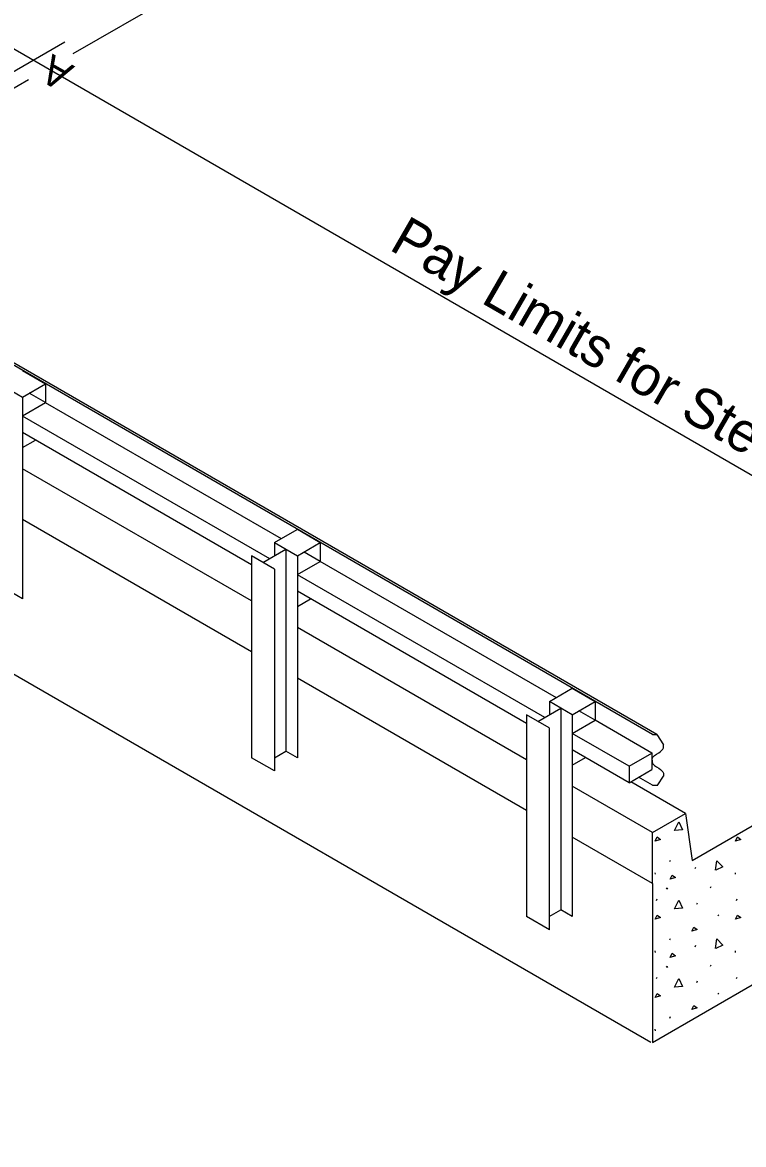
# Model space of a CAD drawing. Extents: x 1007 to 1035.5, y 1000.5 to 1021.5.
# Drawn here: x 1013.174 to 1015.723, y 1009.203 to 1013.169 of the extents above; entities that cross this region are included whole.
import ezdxf

# ---------------------------------------------------------------- set-up
doc = ezdxf.new("R2010")
doc.units = 0
doc.layers.add('Level 1', color=7, linetype='Continuous')

msp = doc.modelspace()

# ---------------------------------------------------------------- linework, layer by layer
at = {"layer": 'Level 1'}
for p, q in [((1013.3537, 1013.0583), (1015.9936, 1014.5825)), ((1015.4169, 1010.6518), (1008.9036, 1014.4154)), ((1012.2793, 1012.4968), (1013.3238, 1013.0998)), ((1012.3025, 1012.4514), (1013.1957, 1012.9671)), ((1015.401, 1010.6518), (1012.2025, 1012.5)), ((1013.1743, 1011.9383), (1013.2552, 1011.8913)), ((1013.0933, 1011.8915), (1013.1743, 1011.8447)), ((1013.1743, 1011.8447), (1013.2552, 1011.8913)), ((1013.2552, 1011.8917), (1013.2552, 1011.8243)), ((1013.2552, 1011.8251), (1013.1978, 1011.8582)), ((1013.1743, 1011.845), (1013.1743, 1011.1315)), ((1013.1743, 1011.7784), (1013.2552, 1011.8251)), ((1013.1744, 1011.8446), (1013.1744, 1011.6662)), ((1014.0897, 1011.3434), (1013.2552, 1011.8243)), ((1014.0488, 1011.2733), (1013.1743, 1011.7776)), ((1013.9838, 1011.2524), (1013.1743, 1011.7193)), ((1013.1743, 1011.6661), (1013.2205, 1011.6928)), ((1013.9838, 1011.1241), (1013.1743, 1011.5915)), ((1015.3958, 1009.5637), (1011.9952, 1011.527)), ((1013.9838, 1010.9443), (1013.1743, 1011.4118)), ((1014.0649, 1011.3304), (1014.1458, 1011.3771)), ((1014.146, 1011.3773), (1014.2268, 1011.3303)), ((1014.0242, 1011.2603), (1014.1053, 1011.3071)), ((1014.0649, 1011.3304), (1014.0649, 1011.2838)), ((1014.0649, 1011.3304), (1014.146, 1011.2836)), ((1014.1054, 1011.3072), (1014.1054, 1010.5938)), ((1014.146, 1011.2836), (1014.2268, 1011.3303)), ((1014.2268, 1011.264), (1014.1694, 1011.2971)), ((1014.2268, 1011.3306), (1014.2268, 1011.2632)), ((1014.0648, 1011.2369), (1013.9837, 1011.2838)), ((1013.9838, 1011.2837), (1013.9838, 1010.5703)), ((1014.146, 1011.2836), (1014.146, 1010.5704)), ((1014.146, 1011.2173), (1014.2268, 1011.264)), ((1014.1461, 1011.2835), (1014.1461, 1011.1051)), ((1015.0613, 1010.7823), (1014.2268, 1011.2632)), ((1014.0648, 1011.2369), (1014.0648, 1010.5236)), ((1015.0204, 1010.7122), (1014.146, 1011.2165)), ((1013.1743, 1011.1315), (1013.1338, 1011.1549)), ((1014.9555, 1010.6913), (1014.146, 1011.1583)), ((1014.146, 1011.105), (1014.1922, 1011.1317)), ((1014.9555, 1010.5631), (1014.1459, 1011.0305)), ((1014.9555, 1010.3833), (1014.1459, 1010.8508)), ((1015.0366, 1010.7689), (1015.1177, 1010.8157)), ((1015.1177, 1010.8157), (1015.1985, 1010.7688)), ((1014.9958, 1010.6988), (1015.0769, 1010.7456)), ((1015.1177, 1010.7221), (1015.0366, 1010.7689)), ((1015.0366, 1010.7689), (1015.0366, 1010.7223)), ((1015.0771, 1010.7455), (1015.0771, 1010.0323)), ((1015.1177, 1010.7221), (1015.1985, 1010.7688)), ((1015.1985, 1010.7691), (1015.1985, 1010.7025)), ((1015.0364, 1010.6754), (1014.9553, 1010.7223)), ((1014.9555, 1010.7222), (1014.9555, 1010.0088)), ((1015.1177, 1010.7221), (1015.1177, 1010.0089)), ((1015.1177, 1010.6558), (1015.1985, 1010.7025)), ((1015.1178, 1010.722), (1015.1178, 1010.5436)), ((1015.1985, 1010.7025), (1015.1411, 1010.7356)), ((1015.3992, 1010.5868), (1015.1985, 1010.7025)), ((1015.0364, 1010.6754), (1015.0364, 1009.9621)), ((1015.3183, 1010.5402), (1015.1177, 1010.6558)), ((1015.401, 1010.6518), (1015.4169, 1010.6518)), ((1015.4169, 1010.6518), (1015.4398, 1010.6156)), ((1014.0648, 1010.5704), (1014.1055, 1010.5939)), ((1014.146, 1010.5704), (1014.1054, 1010.5938)), ((1015.3183, 1010.4819), (1015.1177, 1010.5976)), ((1015.3183, 1010.5402), (1015.3992, 1010.5868)), ((1015.3992, 1010.5872), (1015.3992, 1010.5286)), ((1014.0649, 1010.5235), (1013.984, 1010.5703)), ((1015.1177, 1010.5435), (1015.1645, 1010.5706)), ((1015.3183, 1010.5405), (1015.3183, 1010.4819)), ((1015.3183, 1010.4819), (1015.3992, 1010.5286)), ((1015.401, 1010.4732), (1015.3521, 1010.5014)), ((1015.42, 1010.4743), (1015.4398, 1010.5055)), ((1015.401, 1010.3059), (1015.1177, 1010.4695)), ((1015.5182, 1010.3735), (1015.3243, 1010.4853)), ((1015.401, 1010.4732), (1015.42, 1010.4732)), ((1015.401, 1010.3059), (1015.5182, 1010.3735)), ((1015.5182, 1010.3735), (1015.5416, 1010.2073)), ((1015.5416, 1010.2073), (1015.7843, 1010.3475)), ((1015.401, 1010.1262), (1015.401, 1010.3059)), ((1015.401, 1010.1262), (1015.1177, 1010.2897)), ((1015.4624, 1010.203), (1015.4648, 1010.2083)), ((1015.5524, 1010.1787), (1015.5548, 1010.184)), ((1015.4096, 1010.1638), (1015.4102, 1010.1585)), ((1015.6932, 1010.1638), (1015.6938, 1010.1585)), ((1015.401, 1010.1262), (1015.401, 1009.5637)), ((1015.45, 1010.11), (1015.4523, 1010.1065)), ((1015.4523, 1010.1087), (1015.4547, 1010.1052)), ((1015.6063, 1010.11), (1015.6087, 1010.1153)), ((1015.415, 1010.0662), (1015.4174, 1010.0715)), ((1015.6986, 1010.0662), (1015.701, 1010.0715)), ((1015.0364, 1010.0089), (1015.0772, 1010.0324)), ((1015.1177, 1010.0089), (1015.0771, 1010.0323)), ((1015.5583, 1010.0525), (1015.5607, 1010.0578)), ((1015.0366, 1009.962), (1014.9557, 1010.0088)), ((1015.6323, 1010.0147), (1015.6347, 1010.0111)), ((1015.4624, 1009.9264), (1015.4648, 1009.9318)), ((1015.5524, 1009.9022), (1015.5548, 1009.9075)), ((1015.4096, 1009.8873), (1015.4102, 1009.882)), ((1015.6932, 1009.8873), (1015.6938, 1009.882)), ((1015.45, 1009.8335), (1015.4523, 1009.8299)), ((1015.4523, 1009.8322), (1015.4547, 1009.8286)), ((1015.6063, 1009.8335), (1015.6087, 1009.8388)), ((1015.415, 1009.7896), (1015.4174, 1009.7949)), ((1015.6986, 1009.7896), (1015.701, 1009.7949)), ((1015.401, 1009.5637), (1015.776, 1009.7802)), ((1015.5583, 1009.776), (1015.5607, 1009.7813)), ((1015.6323, 1009.7381), (1015.6347, 1009.7346)), ((1015.4624, 1009.6499), (1015.4648, 1009.6553)), ((1015.4096, 1009.6108), (1015.4102, 1009.6054))]:
    msp.add_line(p, q, dxfattribs=at)
for points in [[(1010.0501, 1014.8637), (1020.5716, 1008.7852)], [(1015.4784, 1010.3131), (1015.4943, 1010.3433), (1015.5068, 1010.3155), (1015.479, 1010.3131)], [(1015.4109, 1010.2758), (1015.418, 1010.2906), (1015.4298, 1010.2818), (1015.4109, 1010.2758)], [(1015.6945, 1010.2758), (1015.7016, 1010.2906), (1015.7134, 1010.2818), (1015.6945, 1010.2758)], [(1015.6244, 1010.1726), (1015.6291, 1010.2064), (1015.6503, 1010.1845), (1015.625, 1010.1728)], [(1015.4636, 1010.1408), (1015.4707, 1010.1556), (1015.4825, 1010.1468), (1015.4636, 1010.1408)], [(1015.4784, 1010.0366), (1015.4943, 1010.0668), (1015.5068, 1010.0389), (1015.479, 1010.0366)], [(1015.4109, 1009.9993), (1015.418, 1010.0141), (1015.4298, 1010.0052), (1015.4109, 1009.9993)], [(1015.6945, 1009.9993), (1015.7016, 1010.0141), (1015.7134, 1010.0052), (1015.6945, 1009.9993)], [(1015.5407, 1009.9569), (1015.5478, 1009.9718), (1015.5596, 1009.9628), (1015.5407, 1009.9569)], [(1015.6244, 1009.896), (1015.6291, 1009.9298), (1015.6503, 1009.908), (1015.625, 1009.8963)], [(1015.4636, 1009.8643), (1015.4707, 1009.8791), (1015.4825, 1009.8702), (1015.4636, 1009.8643)], [(1015.4784, 1009.76), (1015.4943, 1009.7902), (1015.5068, 1009.7623), (1015.479, 1009.76)], [(1015.4109, 1009.7227), (1015.418, 1009.7375), (1015.4298, 1009.7287), (1015.4109, 1009.7227)], [(1015.7014, 1009.7371), (1015.7016, 1009.7375), (1015.7018, 1009.7373)], [(1015.5407, 1009.6804), (1015.5478, 1009.6952), (1015.5596, 1009.6863), (1015.5407, 1009.6804)]]:
    msp.add_lwpolyline(points, dxfattribs=at)
for points in [[(1015.4003, 1010.56), (1015.4003, 1010.5638), (1015.4013, 1010.5696), (1015.4084, 1010.5781), (1015.4359, 1010.5981), (1015.4403, 1010.6085), (1015.4398, 1010.6156)], [(1015.4003, 1010.5611), (1015.4003, 1010.5573), (1015.4013, 1010.5515), (1015.4084, 1010.543), (1015.4359, 1010.523), (1015.4403, 1010.5126), (1015.4398, 1010.5055)]]:
    msp.add_spline(points, degree=3, dxfattribs=at)

# ---------------------------------------------------------------- texts
for s, height, rotation, p in [('A', 0.105, 150.4346, (1013.3612, 1013.0127)), ('Pay Limits for Steel "W" Beam     Guardrail (Single Face BR)', 0.14, 330, (1014.4663, 1012.3677))]:
    msp.add_text(s, height=height, rotation=rotation, dxfattribs=at).set_placement(p)

doc.saveas('drawing.dxf')
